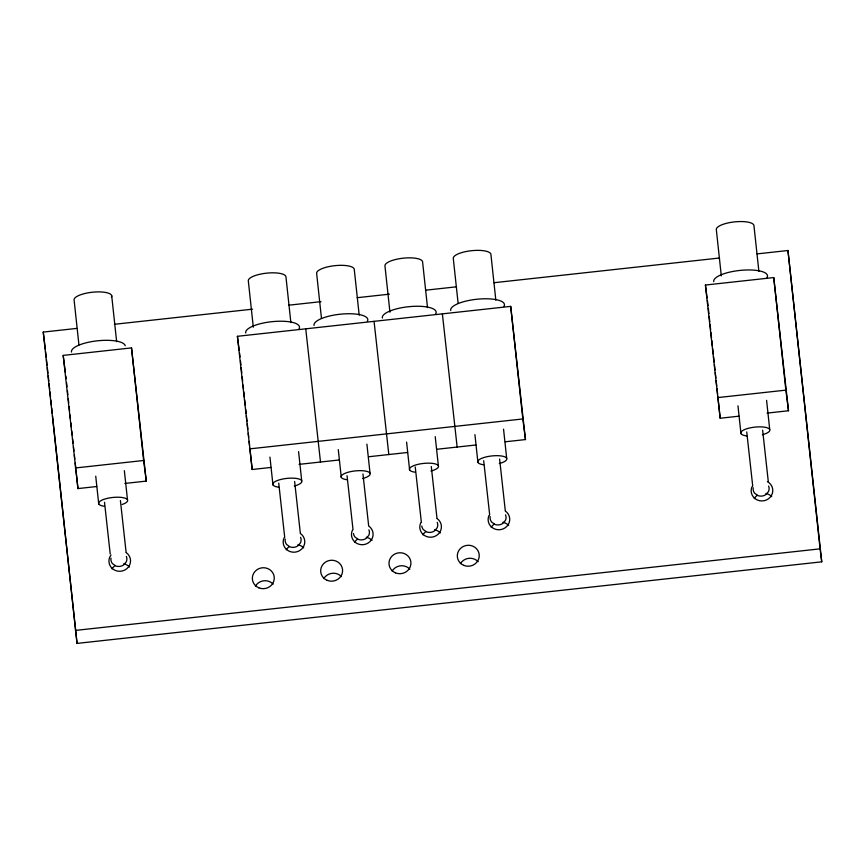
<?xml version="1.0" encoding="UTF-8"?>
<svg xmlns="http://www.w3.org/2000/svg" width="865" height="865" viewBox="0 0 865 865"><rect width="100%" height="100%" fill="white"/><g stroke="black" fill="none" stroke-linecap="round" stroke-linejoin="round"><path stroke-width="1.3" d="M757.102 253.888L787.961 250.504L821.75 561.828L77.039 643.409L43.25 332.084L76.79 328.408M114.364 324.299L252.569 309.162M288.802 305.183L321.012 301.658M357.234 297.69L389.445 294.165M425.667 290.197L456.536 286.812M494.099 282.704L719.529 258.008M96.707 486.53L77.947 488.584L63.188 355.396L131.512 347.903L146.272 481.102L124.841 483.449M270.929 467.446L252.169 469.5L237.41 336.312L510.696 306.372L525.466 439.571L505.365 441.766M738.937 416.184L720.177 418.238L705.418 285.039L773.743 277.557L788.502 410.756L767.071 413.102M75.309 467.976L143.633 460.494L146.272 481.102M249.531 448.892L522.817 418.952L525.466 439.571M717.539 397.619L785.863 390.137L788.502 410.756M299.063 464.364L339.253 459.964M368.717 456.742L407.577 452.482M437.041 449.249L475.891 444.999M75.374 630.423L820.085 548.843L821.75 561.828M705.418 285.039L707.062 297.928M707.397 300.501L708.057 305.659M457.142 447.054L442.372 313.854M388.818 454.536L374.058 321.337M320.493 462.018L305.734 328.819M237.41 336.312L239.227 350.476M239.551 353.061L240.048 356.921M63.188 355.396L65.329 372.145M43.25 332.084L45.348 349.082M752.723 486.043L746.733 431.916M489.677 514.859L483.697 460.731M421.363 522.341L415.232 466.938M353.039 529.823L347.049 475.696M284.715 537.316L278.735 483.178M768.315 481.74L762.638 430.208M505.279 510.555L499.602 459.023M436.955 518.038L431.278 466.505M368.631 525.52L362.954 473.988M300.306 533.013L294.63 481.47M126.085 552.097L120.408 500.554M110.201 553.903L104.514 502.273M787.961 250.504L820.085 548.843M773.743 277.557L785.863 390.137M758.875 271.318L753.912 225.289A18.944 5.731 -6.1 0 0 733.628 221.991A18.944 5.731 -6.1 0 0 716.35 229.874L721.313 275.913M766.585 400.344L769.72 429.451M737.964 405.815L740.959 433.603M708.349 308.329L708.922 313.692M709.213 316.374L709.787 321.737M710.079 324.418L710.652 329.781M710.943 332.463L711.517 337.826M711.809 340.496L712.382 345.859M712.673 348.541L713.247 353.904M713.538 356.585L714.122 361.948M714.404 364.63L714.987 369.982M715.269 372.664L715.852 378.027M716.134 380.708L716.717 386.071M717.009 388.753L717.582 394.116M717.874 396.797L720.177 418.238M510.696 306.372L522.817 418.952M495.829 300.133L490.877 254.105A18.944 5.731 -6.1 0 0 470.592 250.807A18.944 5.731 -6.1 0 0 453.314 258.689L458.126 303.41M503.549 429.159L506.685 458.266M474.928 434.63L477.913 462.418M427.515 307.616L422.553 261.587A18.944 5.731 -6.1 0 0 402.268 258.289A18.944 5.731 -6.1 0 0 384.99 266.182L389.942 312.211M435.225 436.641L438.36 465.748M406.604 442.112L409.599 469.9M359.191 315.098L354.228 269.069A18.944 5.731 -6.1 0 0 333.944 265.771A18.944 5.731 -6.1 0 0 316.666 273.664L321.477 318.374M366.901 444.123L370.036 473.231M338.28 449.595L341.275 477.383M290.867 322.591L285.915 276.562A18.944 5.731 -6.1 0 0 265.631 273.264A18.944 5.731 -6.1 0 0 248.342 281.147L253.304 327.175M298.576 451.606L301.712 480.713M269.956 457.088L272.951 484.865M240.481 360.943L240.913 364.965M241.205 367.647L241.778 373.01M242.211 377.021L242.643 381.043M243.076 385.066L243.508 389.088M243.8 391.769L244.384 397.132M244.665 399.814L245.249 405.166M245.682 409.188L246.114 413.211M246.395 415.892L246.979 421.255M247.271 423.937L247.844 429.3M248.277 433.322L248.709 437.333M249.142 441.355L249.574 445.378M249.866 448.059L252.169 469.5M131.512 347.903L143.633 460.494M111.693 295.646L116.645 341.675M124.355 470.69L127.49 499.797M95.734 476.172L98.729 503.949M78.942 344.951L74.12 300.231A18.944 5.731 -6.1 0 1 93.874 292.089A18.944 5.731 -6.1 0 1 111.434 297.171M65.827 376.005L66.118 378.686M66.551 382.708L66.983 386.731M67.416 390.753L67.848 394.775M68.281 398.787L68.713 402.809M69.146 406.831L69.578 410.853M70.011 414.876L70.443 418.898M70.876 422.92L71.308 426.932M71.741 430.954L72.173 434.976M72.617 438.998L73.049 443.021M73.482 447.043L73.914 451.065M74.347 455.087L74.779 459.099M75.212 463.121L75.644 467.143M75.936 469.825L77.947 488.584M45.629 351.763L46.213 357.115M46.494 359.786L47.078 365.138M47.359 367.82L47.943 373.172M48.224 375.843L48.808 381.195M49.089 383.865L49.673 389.218M49.954 391.899L50.527 397.251M50.819 399.922L51.392 405.274M51.684 407.956L52.257 413.297M52.549 415.979L77.039 643.409M505.301 511.02A10.823 10.315 -7.3 0 1 508.09 524.817A10.823 10.315 -7.3 0 1 493.829 528.601A10.823 10.315 -7.3 0 1 489.06 515.335M436.976 518.503A10.823 10.315 -7.3 0 1 439.777 532.299A10.823 10.315 -7.3 0 1 425.515 536.084A10.823 10.315 -7.3 0 1 420.736 522.817M368.652 525.985A10.823 10.315 -7.3 0 1 371.453 539.782A10.823 10.315 -7.3 0 1 357.191 543.577A10.823 10.315 -7.3 0 1 352.412 530.299M300.328 533.467A10.823 10.315 -7.3 0 1 303.128 547.275A10.823 10.315 -7.3 0 1 288.867 551.059A10.823 10.315 -7.3 0 1 284.098 537.781M767.385 481.621A10.823 10.315 -7.3 0 1 771.515 495.364A10.823 10.315 -7.3 0 1 757.21 499.948A10.823 10.315 -7.3 0 1 752.096 486.519M126.106 552.551A10.823 10.315 -7.3 0 1 128.485 566.953A10.823 10.315 -7.3 0 1 113.38 569.397A10.823 10.315 -7.3 0 1 111.001 554.995M323.791 578.577A10.986 10.477 -7.3 0 1 341.491 576.631M392.115 571.084A10.986 10.477 -7.3 0 1 409.815 569.148M255.467 586.059A10.986 10.477 -7.3 0 1 273.167 584.113M460.429 563.602A10.986 10.477 -7.3 0 1 478.129 561.666M491.223 527.369A10.823 10.315 -7.3 0 1 494.261 524.125M502.879 522.309A10.823 10.315 -7.3 0 1 508.663 525.455M422.909 534.851A10.823 10.315 -7.3 0 1 425.937 531.607M434.554 529.791A10.823 10.315 -7.3 0 1 440.339 532.937M354.585 542.333A10.823 10.315 -7.3 0 1 357.613 539.1M366.241 537.273A10.823 10.315 -7.3 0 1 372.026 540.43M286.261 549.816A10.823 10.315 -7.3 0 1 289.288 546.583M297.917 544.755A10.823 10.315 -7.3 0 1 303.702 547.913M754.269 498.554A10.823 10.315 -7.3 0 1 757.297 495.31M765.925 493.493A10.823 10.315 -7.3 0 1 771.71 496.64M112.039 568.91A10.823 10.315 -7.3 0 1 115.067 565.667M123.695 563.839A10.823 10.315 -7.3 0 1 129.48 566.997M71.503 352.087A27.064 8.185 -6.1 0 1 96.653 340.897A27.064 8.185 -6.1 0 1 125.23 345.784M104.492 506.295A14.629 4.422 -6.1 0 1 102.189 500.013A14.629 4.422 -6.1 0 1 123.63 497.775A14.629 4.422 -6.1 0 1 122.203 504.457M111.001 558.152A7.774 7.223 -7.1 0 0 112.418 563.58L115.629 565.905A8.099 7.536 -7.1 0 0 123.576 564.996L126.182 562.001A7.774 7.223 -7.1 0 0 126.355 556.4M713.733 281.731A27.064 8.185 -6.1 0 1 742.397 270.204A27.064 8.185 -6.1 0 1 766.985 277.622M746.722 435.949A14.629 4.422 -6.1 0 1 744.992 429.408A14.629 4.422 -6.1 0 1 766.952 427.71A14.629 4.422 -6.1 0 1 762.314 434.738M753.231 487.806A7.774 7.223 -7.1 0 0 754.648 493.223L757.859 495.559A8.099 7.536 -7.1 0 0 765.806 494.65L768.412 491.655A7.774 7.223 -7.1 0 0 768.585 486.043M245.725 333.003A27.064 8.185 -6.1 0 1 274.389 321.466A27.064 8.185 -6.1 0 1 298.976 328.884M278.714 487.211A14.629 4.422 -6.1 0 1 276.984 480.68A14.629 4.422 -6.1 0 1 298.955 478.983A14.629 4.422 -6.1 0 1 294.316 486.011M285.223 539.068A7.774 7.223 -7.1 0 0 286.639 544.496L289.851 546.821A8.099 7.536 -7.1 0 0 297.798 545.912L300.404 542.917A7.774 7.223 -7.1 0 0 300.577 537.316M314.038 325.51A27.064 8.185 -6.1 0 1 342.713 313.984A27.064 8.185 -6.1 0 1 367.301 321.402M347.038 479.729A14.629 4.422 -6.1 0 1 345.308 473.198A14.629 4.422 -6.1 0 1 367.268 471.49A14.629 4.422 -6.1 0 1 362.63 478.518M353.493 533.5A7.774 7.223 -7.1 0 0 354.964 537.014L358.175 539.338A8.099 7.536 -7.1 0 0 366.122 538.43L368.728 535.435A7.774 7.223 -7.1 0 0 368.901 529.823M382.362 318.028A27.064 8.185 -6.1 0 1 411.037 306.502A27.064 8.185 -6.1 0 1 435.625 313.919M415.362 472.247A14.629 4.422 -6.1 0 1 413.632 465.705A14.629 4.422 -6.1 0 1 435.592 464.008A14.629 4.422 -6.1 0 1 430.954 471.036M421.806 526.017A7.774 7.223 -7.1 0 0 423.288 529.531L426.499 531.856A8.099 7.536 -7.1 0 0 434.435 530.948L437.052 527.953A7.774 7.223 -7.1 0 0 437.214 522.341M450.687 310.546A27.064 8.185 -6.1 0 1 479.361 299.02A27.064 8.185 -6.1 0 1 503.949 306.437M483.686 464.764A14.629 4.422 -6.1 0 1 481.946 458.223A14.629 4.422 -6.1 0 1 503.917 456.525A14.629 4.422 -6.1 0 1 499.278 463.554M490.185 516.61A7.774 7.223 -7.1 0 0 491.612 522.038L494.812 524.374A8.099 7.536 -7.1 0 0 502.76 523.466L505.365 520.471A7.774 7.223 -7.1 0 0 505.538 514.859M327.143 580.329A10.986 10.477 -7.3 0 0 342.551 569.527A10.986 10.477 -7.3 0 0 325.197 562.304A10.986 10.477 -7.3 0 0 327.143 580.329M395.467 572.846A10.986 10.477 -7.3 0 0 410.875 562.034A10.986 10.477 -7.3 0 0 393.521 554.811A10.986 10.477 -7.3 0 0 395.467 572.846M258.819 587.822A10.986 10.477 -7.3 0 0 274.227 577.009A10.986 10.477 -7.3 0 0 256.883 569.786A10.986 10.477 -7.3 0 0 258.819 587.822M463.791 565.364A10.986 10.477 -7.3 0 0 479.199 554.552A10.986 10.477 -7.3 0 0 461.845 547.329A10.986 10.477 -7.3 0 0 463.791 565.364"/></g></svg>
